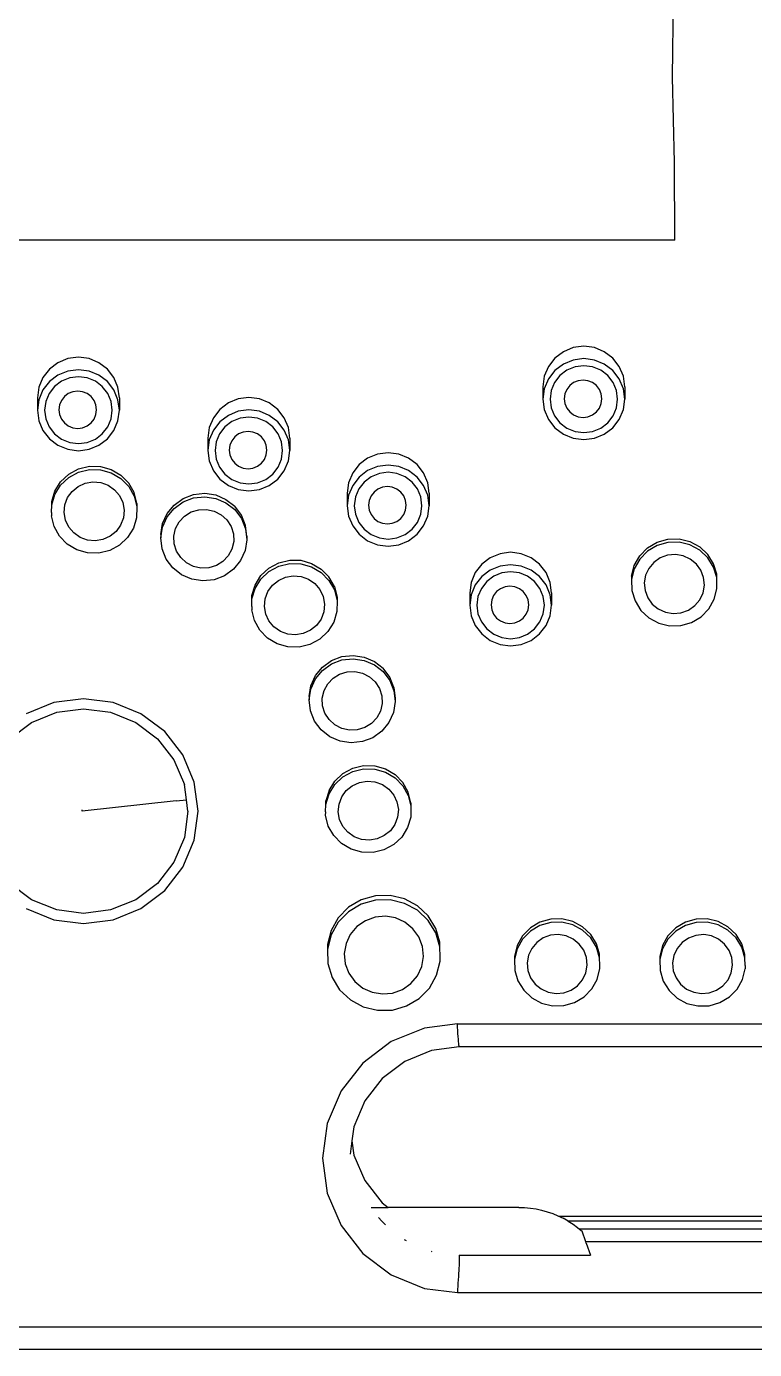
# Model space of a CAD drawing. Header units: centimetres. Extents: x 127 to 455, y 35 to 178.
# Drawn here: x 154.33 to 168.75, y 52.3 to 78.5 of the extents above; entities that cross this region are included whole.
import ezdxf

# ---------------------------------------------------------------- set-up
doc = ezdxf.new("R2010")
doc.units = ezdxf.units.CM
doc.layers.add('Edges', color=7, linetype='Continuous')

# ---------------------------------------------------------------- blocks, each defined once
blk = doc.blocks.new('ultrasound machine pl')
at = {"layer": 'Edges'}
for p, q in [((167.127, 77.49), (167.15, 79.057)), ((167.166, 75.805), (167.127, 77.49)), ((167.174, 74.266), (167.166, 75.805)), ((167.174, 74.266), (142.929, 74.266)), ((164.968, 72.058), (164.8, 71.931)), ((165.163, 72.138), (164.968, 72.058)), ((165.373, 72.166), (165.163, 72.138)), ((165.583, 72.138), (165.373, 72.166)), ((165.778, 72.058), (165.583, 72.138)), ((165.946, 71.931), (165.778, 72.058)), ((154.959, 71.84), (154.791, 71.712)), ((155.154, 71.92), (154.959, 71.84)), ((155.364, 71.947), (155.154, 71.92)), ((155.574, 71.92), (155.364, 71.947)), ((155.769, 71.84), (155.574, 71.92)), ((155.937, 71.712), (155.769, 71.84)), ((164.8, 71.931), (164.671, 71.765)), ((164.968, 71.812), (164.8, 71.685)), ((165.163, 71.893), (164.968, 71.812)), ((165.373, 71.92), (165.163, 71.893)), ((165.373, 71.78), (165.2, 71.757)), ((165.583, 71.893), (165.373, 71.92)), ((165.546, 71.757), (165.373, 71.78)), ((165.778, 71.812), (165.583, 71.893)), ((165.946, 71.685), (165.778, 71.812)), ((166.075, 71.765), (165.946, 71.931)), ((154.662, 71.546), (154.581, 71.353)), ((154.791, 71.712), (154.662, 71.546)), ((154.959, 71.594), (154.791, 71.466)), ((155.154, 71.674), (154.959, 71.594)), ((155.191, 71.539), (155.029, 71.473)), ((155.364, 71.701), (155.154, 71.674)), ((155.364, 71.561), (155.191, 71.539)), ((155.574, 71.674), (155.364, 71.701)), ((155.537, 71.539), (155.364, 71.561)), ((155.699, 71.473), (155.537, 71.539)), ((155.769, 71.594), (155.574, 71.674)), ((155.937, 71.466), (155.769, 71.594)), ((156.066, 71.546), (155.937, 71.712)), ((156.147, 71.353), (156.066, 71.546)), ((164.59, 71.571), (164.562, 71.364)), ((164.671, 71.765), (164.59, 71.571)), ((164.671, 71.519), (164.59, 71.325)), ((164.8, 71.685), (164.671, 71.519)), ((164.9, 71.586), (164.793, 71.449)), ((165.038, 71.691), (164.9, 71.586)), ((165.2, 71.757), (165.038, 71.691)), ((165.708, 71.691), (165.546, 71.757)), ((165.846, 71.586), (165.708, 71.691)), ((165.953, 71.449), (165.846, 71.586)), ((166.075, 71.519), (165.946, 71.685)), ((166.156, 71.571), (166.075, 71.765)), ((166.156, 71.325), (166.075, 71.519)), ((166.184, 71.364), (166.156, 71.571)), ((154.581, 71.353), (154.553, 71.145)), ((154.662, 71.3), (154.581, 71.107)), ((154.791, 71.466), (154.662, 71.3)), ((154.891, 71.368), (154.784, 71.23)), ((155.029, 71.473), (154.891, 71.368)), ((155.253, 71.264), (155.162, 71.228)), ((155.349, 71.277), (155.253, 71.264)), ((155.446, 71.264), (155.349, 71.277)), ((155.536, 71.228), (155.446, 71.264)), ((155.837, 71.368), (155.699, 71.473)), ((155.944, 71.23), (155.837, 71.368)), ((156.066, 71.3), (155.937, 71.466)), ((156.147, 71.107), (156.066, 71.3)), ((156.175, 71.145), (156.147, 71.353)), ((164.562, 71.364), (164.562, 71.118)), ((164.59, 71.325), (164.562, 71.118)), ((164.726, 71.289), (164.704, 71.118)), ((164.793, 71.449), (164.726, 71.289)), ((165.035, 71.311), (164.997, 71.222)), ((165.094, 71.387), (165.035, 71.311)), ((165.171, 71.446), (165.094, 71.387)), ((165.262, 71.483), (165.171, 71.446)), ((165.358, 71.496), (165.262, 71.483)), ((165.455, 71.483), (165.358, 71.496)), ((165.545, 71.446), (165.455, 71.483)), ((165.623, 71.387), (165.545, 71.446)), ((165.682, 71.311), (165.623, 71.387)), ((165.719, 71.222), (165.682, 71.311)), ((166.02, 71.289), (165.953, 71.449)), ((166.042, 71.118), (166.02, 71.289)), ((166.184, 71.118), (166.156, 71.325)), ((166.184, 71.364), (166.184, 71.118)), ((154.553, 71.145), (154.553, 70.899)), ((154.581, 71.107), (154.553, 70.899)), ((154.717, 71.071), (154.695, 70.899)), ((154.784, 71.23), (154.717, 71.071)), ((154.988, 71.003), (154.976, 70.907)), ((155.026, 71.092), (154.988, 71.003)), ((155.085, 71.169), (155.026, 71.092)), ((155.162, 71.228), (155.085, 71.169)), ((155.614, 71.169), (155.536, 71.228)), ((155.673, 71.092), (155.614, 71.169)), ((155.71, 71.003), (155.673, 71.092)), ((155.723, 70.907), (155.71, 71.003)), ((156.011, 71.071), (155.944, 71.23)), ((156.033, 70.899), (156.011, 71.071)), ((156.175, 70.899), (156.147, 71.107)), ((156.175, 71.145), (156.175, 70.899)), ((158.333, 71.042), (158.165, 70.915)), ((158.528, 71.122), (158.333, 71.042)), ((158.738, 71.15), (158.528, 71.122)), ((158.948, 71.122), (158.738, 71.15)), ((159.144, 71.042), (158.948, 71.122)), ((159.312, 70.915), (159.144, 71.042)), ((164.562, 71.118), (164.59, 70.91)), ((164.704, 71.118), (164.726, 70.946)), ((164.997, 71.222), (164.985, 71.126)), ((164.985, 71.126), (164.997, 71.03)), ((164.997, 71.03), (165.035, 70.941)), ((165.682, 70.941), (165.719, 71.03)), ((165.732, 71.126), (165.719, 71.222)), ((165.719, 71.03), (165.732, 71.126)), ((166.02, 70.946), (166.042, 71.118)), ((166.156, 70.91), (166.184, 71.118)), ((154.553, 70.899), (154.581, 70.692)), ((154.695, 70.899), (154.717, 70.728)), ((154.717, 70.728), (154.784, 70.568)), ((154.976, 70.907), (154.988, 70.812)), ((154.988, 70.812), (155.026, 70.722)), ((155.673, 70.722), (155.71, 70.812)), ((155.71, 70.812), (155.723, 70.907)), ((155.944, 70.568), (156.011, 70.728)), ((156.011, 70.728), (156.033, 70.899)), ((156.147, 70.692), (156.175, 70.899)), ((158.036, 70.749), (157.955, 70.555)), ((158.165, 70.915), (158.036, 70.749)), ((158.333, 70.797), (158.165, 70.669)), ((158.528, 70.877), (158.333, 70.797)), ((158.565, 70.742), (158.404, 70.676)), ((158.738, 70.904), (158.528, 70.877)), ((158.738, 70.764), (158.565, 70.742)), ((158.948, 70.877), (158.738, 70.904)), ((158.912, 70.742), (158.738, 70.764)), ((159.073, 70.676), (158.912, 70.742)), ((159.144, 70.797), (158.948, 70.877)), ((159.312, 70.669), (159.144, 70.797)), ((159.44, 70.749), (159.312, 70.915)), ((159.521, 70.555), (159.44, 70.749)), ((164.59, 70.91), (164.671, 70.717)), ((164.726, 70.946), (164.793, 70.787)), ((164.793, 70.787), (164.9, 70.65)), ((165.035, 70.941), (165.094, 70.864)), ((165.094, 70.864), (165.171, 70.806)), ((165.171, 70.806), (165.262, 70.769)), ((165.262, 70.769), (165.358, 70.756)), ((165.358, 70.756), (165.455, 70.769)), ((165.455, 70.769), (165.545, 70.806)), ((165.545, 70.806), (165.623, 70.864)), ((165.623, 70.864), (165.682, 70.941)), ((165.846, 70.65), (165.953, 70.787)), ((165.953, 70.787), (166.02, 70.946)), ((166.075, 70.717), (166.156, 70.91)), ((154.581, 70.692), (154.662, 70.498)), ((154.662, 70.498), (154.791, 70.332)), ((154.784, 70.568), (154.891, 70.431)), ((155.026, 70.722), (155.085, 70.646)), ((155.085, 70.646), (155.162, 70.587)), ((155.162, 70.587), (155.253, 70.55)), ((155.253, 70.55), (155.349, 70.538)), ((155.349, 70.538), (155.446, 70.55)), ((155.446, 70.55), (155.536, 70.587)), ((155.536, 70.587), (155.614, 70.646)), ((155.614, 70.646), (155.673, 70.722)), ((155.837, 70.431), (155.944, 70.568)), ((155.937, 70.332), (156.066, 70.498)), ((156.066, 70.498), (156.147, 70.692)), ((157.955, 70.555), (157.928, 70.348)), ((158.036, 70.503), (157.955, 70.31)), ((158.165, 70.669), (158.036, 70.503)), ((158.265, 70.57), (158.159, 70.433)), ((158.404, 70.676), (158.265, 70.57)), ((158.627, 70.467), (158.537, 70.43)), ((158.724, 70.48), (158.627, 70.467)), ((158.82, 70.467), (158.724, 70.48)), ((158.91, 70.43), (158.82, 70.467)), ((159.212, 70.57), (159.073, 70.676)), ((159.318, 70.433), (159.212, 70.57)), ((159.44, 70.503), (159.312, 70.669)), ((159.521, 70.31), (159.44, 70.503)), ((159.549, 70.348), (159.521, 70.555)), ((164.671, 70.717), (164.8, 70.551)), ((164.8, 70.551), (164.968, 70.423)), ((164.9, 70.65), (165.038, 70.544)), ((165.038, 70.544), (165.2, 70.478)), ((165.2, 70.478), (165.373, 70.456)), ((165.373, 70.456), (165.546, 70.478)), ((165.546, 70.478), (165.708, 70.544)), ((165.708, 70.544), (165.846, 70.65)), ((165.778, 70.423), (165.946, 70.551)), ((165.946, 70.551), (166.075, 70.717)), ((154.791, 70.332), (154.959, 70.205)), ((154.891, 70.431), (155.029, 70.326)), ((154.959, 70.205), (155.154, 70.125)), ((155.029, 70.326), (155.191, 70.26)), ((155.191, 70.26), (155.364, 70.237)), ((155.364, 70.237), (155.537, 70.26)), ((155.537, 70.26), (155.699, 70.326)), ((155.574, 70.125), (155.769, 70.205)), ((155.699, 70.326), (155.837, 70.431)), ((155.769, 70.205), (155.937, 70.332)), ((157.928, 70.348), (157.928, 70.102)), ((157.955, 70.31), (157.928, 70.102)), ((158.092, 70.273), (158.069, 70.102)), ((158.159, 70.433), (158.092, 70.273)), ((158.363, 70.206), (158.35, 70.11)), ((158.4, 70.295), (158.363, 70.206)), ((158.459, 70.372), (158.4, 70.295)), ((158.537, 70.43), (158.459, 70.372)), ((158.988, 70.372), (158.91, 70.43)), ((159.047, 70.295), (158.988, 70.372)), ((159.085, 70.206), (159.047, 70.295)), ((159.097, 70.11), (159.085, 70.206)), ((159.385, 70.273), (159.318, 70.433)), ((159.408, 70.102), (159.385, 70.273)), ((159.549, 70.102), (159.521, 70.31)), ((159.549, 70.348), (159.549, 70.102)), ((164.968, 70.423), (165.163, 70.343)), ((165.163, 70.343), (165.373, 70.316)), ((165.373, 70.316), (165.583, 70.343)), ((165.583, 70.343), (165.778, 70.423)), ((155.154, 70.125), (155.364, 70.097)), ((155.364, 70.097), (155.574, 70.125)), ((157.928, 70.102), (157.955, 69.894)), ((158.069, 70.102), (158.092, 69.931)), ((158.35, 70.11), (158.363, 70.014)), ((158.363, 70.014), (158.4, 69.925)), ((159.047, 69.925), (159.085, 70.014)), ((159.085, 70.014), (159.097, 70.11)), ((159.385, 69.931), (159.408, 70.102)), ((159.521, 69.894), (159.549, 70.102)), ((161.092, 69.949), (160.924, 69.822)), ((161.288, 70.03), (161.092, 69.949)), ((161.498, 70.057), (161.288, 70.03)), ((161.708, 70.03), (161.498, 70.057)), ((161.903, 69.949), (161.708, 70.03)), ((162.071, 69.822), (161.903, 69.949)), ((155.171, 69.635), (155.365, 69.74)), ((155.365, 69.74), (155.58, 69.792)), ((155.365, 69.673), (155.58, 69.725)), ((155.58, 69.792), (155.802, 69.787)), ((155.58, 69.725), (155.802, 69.721)), ((155.802, 69.787), (156.015, 69.727)), ((155.802, 69.721), (156.015, 69.66)), ((156.015, 69.727), (156.205, 69.614)), ((157.955, 69.894), (158.036, 69.701)), ((158.036, 69.701), (158.165, 69.535)), ((158.092, 69.931), (158.159, 69.771)), ((158.159, 69.771), (158.265, 69.634)), ((158.4, 69.925), (158.459, 69.849)), ((158.459, 69.849), (158.537, 69.79)), ((158.537, 69.79), (158.627, 69.753)), ((158.627, 69.753), (158.724, 69.74)), ((158.724, 69.74), (158.82, 69.753)), ((158.82, 69.753), (158.91, 69.79)), ((158.91, 69.79), (158.988, 69.849)), ((158.988, 69.849), (159.047, 69.925)), ((159.212, 69.634), (159.318, 69.771)), ((159.312, 69.535), (159.44, 69.701)), ((159.318, 69.771), (159.385, 69.931)), ((159.44, 69.701), (159.521, 69.894)), ((160.924, 69.822), (160.796, 69.656)), ((161.092, 69.704), (160.924, 69.576)), ((161.288, 69.784), (161.092, 69.704)), ((161.498, 69.811), (161.288, 69.784)), ((161.708, 69.784), (161.498, 69.811)), ((161.903, 69.704), (161.708, 69.784)), ((162.071, 69.576), (161.903, 69.704)), ((162.2, 69.656), (162.071, 69.822)), ((154.896, 69.298), (155.011, 69.484)), ((154.896, 69.232), (155.011, 69.418)), ((155.011, 69.484), (155.171, 69.635)), ((155.011, 69.418), (155.171, 69.568)), ((155.171, 69.568), (155.365, 69.673)), ((155.357, 69.391), (155.498, 69.454)), ((155.498, 69.454), (155.651, 69.48)), ((155.651, 69.48), (155.806, 69.466)), ((155.806, 69.466), (155.952, 69.413)), ((156.015, 69.66), (156.205, 69.548)), ((156.359, 69.457), (156.205, 69.614)), ((156.205, 69.548), (156.359, 69.391)), ((156.466, 69.267), (156.359, 69.457)), ((158.165, 69.535), (158.333, 69.407)), ((158.265, 69.634), (158.404, 69.529)), ((158.404, 69.529), (158.565, 69.462)), ((158.565, 69.462), (158.738, 69.44)), ((158.738, 69.44), (158.912, 69.462)), ((158.912, 69.462), (159.073, 69.529)), ((159.073, 69.529), (159.212, 69.634)), ((159.144, 69.407), (159.312, 69.535)), ((160.715, 69.462), (160.687, 69.255)), ((160.796, 69.656), (160.715, 69.462)), ((160.924, 69.576), (160.796, 69.41)), ((161.024, 69.477), (160.918, 69.34)), ((161.163, 69.583), (161.024, 69.477)), ((161.324, 69.649), (161.163, 69.583)), ((161.498, 69.671), (161.324, 69.649)), ((161.671, 69.649), (161.498, 69.671)), ((161.832, 69.583), (161.671, 69.649)), ((161.971, 69.477), (161.832, 69.583)), ((162.077, 69.34), (161.971, 69.477)), ((162.2, 69.41), (162.071, 69.576)), ((162.281, 69.462), (162.2, 69.656)), ((162.308, 69.255), (162.281, 69.462)), ((154.834, 69.089), (154.896, 69.298)), ((154.834, 69.023), (154.896, 69.232)), ((155.094, 69.026), (155.148, 69.169)), ((155.148, 69.169), (155.238, 69.293)), ((155.238, 69.293), (155.357, 69.391)), ((155.952, 69.413), (156.078, 69.325)), ((156.078, 69.325), (156.178, 69.208)), ((156.178, 69.208), (156.242, 69.069)), ((156.359, 69.391), (156.466, 69.2)), ((156.519, 69.055), (156.466, 69.267)), ((156.466, 69.2), (156.519, 68.989)), ((157.437, 69.151), (157.643, 69.23)), ((157.437, 69.084), (157.643, 69.163)), ((157.643, 69.23), (157.864, 69.254)), ((157.643, 69.163), (157.864, 69.187)), ((157.864, 69.254), (158.083, 69.221)), ((157.864, 69.187), (158.083, 69.154)), ((158.083, 69.221), (158.286, 69.133)), ((158.083, 69.154), (158.286, 69.067)), ((158.333, 69.407), (158.528, 69.327)), ((158.528, 69.327), (158.738, 69.3)), ((158.738, 69.3), (158.948, 69.327)), ((158.948, 69.327), (159.144, 69.407)), ((160.687, 69.255), (160.687, 69.009)), ((160.715, 69.217), (160.687, 69.009)), ((160.796, 69.41), (160.715, 69.217)), ((160.851, 69.181), (160.828, 69.009)), ((160.918, 69.34), (160.851, 69.181)), ((161.159, 69.202), (161.122, 69.113)), ((161.219, 69.279), (161.159, 69.202)), ((161.296, 69.337), (161.219, 69.279)), ((161.386, 69.374), (161.296, 69.337)), ((161.483, 69.387), (161.386, 69.374)), ((161.58, 69.374), (161.483, 69.387)), ((161.67, 69.337), (161.58, 69.374)), ((161.747, 69.279), (161.67, 69.337)), ((161.807, 69.202), (161.747, 69.279)), ((161.844, 69.113), (161.807, 69.202)), ((162.144, 69.181), (162.077, 69.34)), ((162.167, 69.009), (162.144, 69.181)), ((162.281, 69.217), (162.2, 69.41)), ((162.308, 69.009), (162.281, 69.217)), ((162.308, 69.255), (162.308, 69.009)), ((154.829, 68.872), (154.834, 69.023)), ((154.834, 69.023), (154.834, 69.089)), ((155.08, 68.875), (155.094, 69.026)), ((156.242, 69.069), (156.269, 68.919)), ((156.269, 68.919), (156.254, 68.768)), ((156.519, 68.989), (156.514, 68.771)), ((156.519, 69.055), (156.519, 68.989)), ((157.119, 68.852), (157.258, 69.022)), ((157.119, 68.785), (157.258, 68.955)), ((157.258, 69.022), (157.437, 69.151)), ((157.258, 68.955), (157.437, 69.084)), ((157.598, 68.884), (157.746, 68.929)), ((157.746, 68.929), (157.901, 68.935)), ((157.901, 68.935), (158.053, 68.901)), ((158.053, 68.901), (158.19, 68.83)), ((158.286, 69.133), (158.46, 68.997)), ((158.286, 69.067), (158.46, 68.931)), ((158.591, 68.822), (158.46, 68.997)), ((158.46, 68.931), (158.591, 68.755)), ((160.687, 69.009), (160.715, 68.802)), ((160.828, 69.009), (160.851, 68.838)), ((161.122, 69.113), (161.109, 69.017)), ((161.109, 69.017), (161.122, 68.922)), ((161.122, 68.922), (161.159, 68.832)), ((161.807, 68.832), (161.844, 68.922)), ((161.857, 69.017), (161.844, 69.113)), ((161.844, 68.922), (161.857, 69.017)), ((162.144, 68.838), (162.167, 69.009)), ((162.281, 68.802), (162.308, 69.009)), ((154.829, 68.872), (154.829, 68.805)), ((154.882, 68.594), (154.829, 68.805)), ((155.106, 68.724), (155.08, 68.875)), ((155.171, 68.586), (155.106, 68.724)), ((156.254, 68.768), (156.2, 68.625)), ((156.514, 68.771), (156.452, 68.562)), ((156.997, 68.438), (157.03, 68.653)), ((157.03, 68.653), (157.119, 68.852)), ((157.03, 68.586), (157.119, 68.785)), ((157.288, 68.556), (157.361, 68.691)), ((157.361, 68.691), (157.466, 68.803)), ((157.466, 68.803), (157.598, 68.884)), ((158.19, 68.83), (158.304, 68.726)), ((158.304, 68.726), (158.387, 68.597)), ((158.672, 68.619), (158.591, 68.822)), ((158.591, 68.755), (158.672, 68.553)), ((160.715, 68.802), (160.796, 68.608)), ((160.851, 68.838), (160.918, 68.678)), ((160.918, 68.678), (161.024, 68.541)), ((161.159, 68.832), (161.219, 68.756)), ((161.219, 68.756), (161.296, 68.697)), ((161.296, 68.697), (161.386, 68.66)), ((161.386, 68.66), (161.483, 68.647)), ((161.483, 68.647), (161.58, 68.66)), ((161.58, 68.66), (161.67, 68.697)), ((161.67, 68.697), (161.747, 68.756)), ((161.747, 68.756), (161.807, 68.832)), ((161.971, 68.541), (162.077, 68.678)), ((162.077, 68.678), (162.144, 68.838)), ((162.2, 68.608), (162.281, 68.802)), ((154.989, 68.403), (154.882, 68.594)), ((155.143, 68.246), (154.989, 68.403)), ((155.27, 68.469), (155.171, 68.586)), ((155.396, 68.381), (155.27, 68.469)), ((155.542, 68.328), (155.396, 68.381)), ((155.991, 68.403), (155.85, 68.34)), ((156.11, 68.5), (155.991, 68.403)), ((156.2, 68.625), (156.11, 68.5)), ((156.337, 68.376), (156.177, 68.225)), ((156.452, 68.562), (156.337, 68.376)), ((156.997, 68.371), (157.03, 68.586)), ((156.997, 68.438), (156.997, 68.371)), ((157.021, 68.155), (156.997, 68.371)), ((157.254, 68.408), (157.288, 68.556)), ((157.26, 68.255), (157.254, 68.408)), ((158.387, 68.597), (158.433, 68.452)), ((158.433, 68.452), (158.439, 68.3)), ((158.696, 68.403), (158.672, 68.619)), ((158.672, 68.553), (158.696, 68.336)), ((158.696, 68.403), (158.696, 68.336)), ((160.796, 68.608), (160.924, 68.442)), ((160.924, 68.442), (161.092, 68.315)), ((161.024, 68.541), (161.163, 68.436)), ((161.163, 68.436), (161.324, 68.37)), ((161.324, 68.37), (161.498, 68.347)), ((161.498, 68.347), (161.671, 68.37)), ((161.671, 68.37), (161.832, 68.436)), ((161.832, 68.436), (161.971, 68.541)), ((161.903, 68.315), (162.071, 68.442)), ((162.071, 68.442), (162.2, 68.608)), ((155.333, 68.134), (155.143, 68.246)), ((155.546, 68.073), (155.333, 68.134)), ((155.697, 68.314), (155.542, 68.328)), ((155.85, 68.34), (155.697, 68.314)), ((155.983, 68.121), (155.768, 68.069)), ((156.177, 68.225), (155.983, 68.121)), ((157.102, 67.952), (157.021, 68.155)), ((157.306, 68.11), (157.26, 68.255)), ((157.389, 67.981), (157.306, 68.11)), ((158.404, 68.151), (158.332, 68.016)), ((158.439, 68.3), (158.404, 68.151)), ((158.663, 68.121), (158.573, 67.922)), ((158.696, 68.336), (158.663, 68.121)), ((161.092, 68.315), (161.288, 68.234)), ((161.288, 68.234), (161.498, 68.207)), ((161.498, 68.207), (161.708, 68.234)), ((161.708, 68.234), (161.903, 68.315)), ((166.48, 68.018), (166.634, 68.175)), ((166.634, 68.108), (166.48, 67.951)), ((166.634, 68.175), (166.824, 68.288)), ((166.824, 68.221), (166.634, 68.108)), ((166.824, 68.288), (167.037, 68.348)), ((167.037, 68.282), (166.824, 68.221)), ((167.037, 68.348), (167.259, 68.353)), ((167.259, 68.286), (167.037, 68.282)), ((167.259, 68.353), (167.474, 68.301)), ((167.474, 68.234), (167.259, 68.286)), ((167.474, 68.301), (167.669, 68.196)), ((167.669, 68.129), (167.474, 68.234)), ((167.669, 68.196), (167.829, 68.045)), ((167.829, 67.979), (167.669, 68.129)), ((155.768, 68.069), (155.546, 68.073)), ((157.233, 67.777), (157.102, 67.952)), ((157.502, 67.878), (157.389, 67.981)), ((157.64, 67.807), (157.502, 67.878)), ((158.226, 67.905), (158.095, 67.824)), ((158.332, 68.016), (158.226, 67.905)), ((158.573, 67.922), (158.435, 67.752)), ((159.138, 67.775), (159.332, 67.88)), ((159.332, 67.88), (159.548, 67.932)), ((159.332, 67.813), (159.548, 67.865)), ((159.548, 67.932), (159.77, 67.927)), ((159.548, 67.865), (159.77, 67.86)), ((159.77, 67.927), (159.983, 67.867)), ((159.77, 67.86), (159.983, 67.8)), ((159.983, 67.867), (160.173, 67.754)), ((163.351, 67.851), (163.222, 67.685)), ((163.518, 67.978), (163.351, 67.851)), ((163.714, 68.058), (163.518, 67.978)), ((163.924, 68.086), (163.714, 68.058)), ((164.134, 68.058), (163.924, 68.086)), ((164.329, 67.978), (164.134, 68.058)), ((164.497, 67.851), (164.329, 67.978)), ((164.626, 67.685), (164.497, 67.851)), ((166.373, 67.827), (166.48, 68.018)), ((166.48, 67.951), (166.373, 67.761)), ((166.761, 67.886), (166.662, 67.768)), ((166.888, 67.974), (166.761, 67.886)), ((167.033, 68.027), (166.888, 67.974)), ((167.188, 68.041), (167.033, 68.027)), ((167.341, 68.015), (167.188, 68.041)), ((167.482, 67.951), (167.341, 68.015)), ((167.602, 67.854), (167.482, 67.951)), ((167.691, 67.73), (167.602, 67.854)), ((167.944, 67.859), (167.829, 68.045)), ((167.944, 67.792), (167.829, 67.979)), ((168.005, 67.65), (167.944, 67.859)), ((157.406, 67.641), (157.233, 67.777)), ((157.609, 67.553), (157.406, 67.641)), ((157.791, 67.773), (157.64, 67.807)), ((157.946, 67.779), (157.791, 67.773)), ((158.095, 67.824), (157.946, 67.779)), ((158.256, 67.623), (158.049, 67.544)), ((158.435, 67.752), (158.256, 67.623)), ((158.863, 67.438), (158.978, 67.624)), ((158.978, 67.624), (159.138, 67.775)), ((158.978, 67.557), (159.138, 67.708)), ((159.138, 67.708), (159.332, 67.813)), ((159.324, 67.53), (159.465, 67.594)), ((159.465, 67.594), (159.619, 67.62)), ((159.619, 67.62), (159.773, 67.605)), ((159.773, 67.605), (159.919, 67.553)), ((159.983, 67.8), (160.173, 67.687)), ((160.326, 67.597), (160.173, 67.754)), ((160.173, 67.687), (160.326, 67.53)), ((160.433, 67.406), (160.326, 67.597)), ((163.222, 67.685), (163.141, 67.491)), ((163.351, 67.605), (163.222, 67.439)), ((163.518, 67.732), (163.351, 67.605)), ((163.589, 67.611), (163.451, 67.506)), ((163.714, 67.813), (163.518, 67.732)), ((163.751, 67.677), (163.589, 67.611)), ((163.924, 67.84), (163.714, 67.813)), ((163.924, 67.7), (163.751, 67.677)), ((164.134, 67.813), (163.924, 67.84)), ((164.097, 67.677), (163.924, 67.7)), ((164.259, 67.611), (164.097, 67.677)), ((164.329, 67.732), (164.134, 67.813)), ((164.397, 67.506), (164.259, 67.611)), ((164.497, 67.605), (164.329, 67.732)), ((164.626, 67.439), (164.497, 67.605)), ((164.707, 67.491), (164.626, 67.685)), ((166.32, 67.616), (166.373, 67.827)), ((166.373, 67.761), (166.32, 67.549)), ((166.32, 67.616), (166.32, 67.549)), ((166.597, 67.63), (166.571, 67.48)), ((166.662, 67.768), (166.597, 67.63)), ((167.745, 67.587), (167.691, 67.73)), ((167.76, 67.435), (167.745, 67.587)), ((168.005, 67.584), (167.944, 67.792)), ((168.005, 67.584), (168.005, 67.65)), ((168.01, 67.433), (168.005, 67.584)), ((157.829, 67.52), (157.609, 67.553)), ((158.049, 67.544), (157.829, 67.52)), ((158.801, 67.229), (158.863, 67.438)), ((158.801, 67.162), (158.863, 67.371)), ((158.863, 67.371), (158.978, 67.557)), ((159.115, 67.309), (159.205, 67.433)), ((159.205, 67.433), (159.324, 67.53)), ((159.919, 67.553), (160.046, 67.465)), ((160.046, 67.465), (160.145, 67.347)), ((160.145, 67.347), (160.21, 67.209)), ((160.326, 67.53), (160.433, 67.34)), ((160.433, 67.406), (160.486, 67.195)), ((160.433, 67.34), (160.486, 67.128)), ((163.141, 67.491), (163.113, 67.284)), ((163.222, 67.439), (163.141, 67.245)), ((163.344, 67.369), (163.277, 67.209)), ((163.451, 67.506), (163.344, 67.369)), ((163.722, 67.366), (163.645, 67.307)), ((163.812, 67.403), (163.722, 67.366)), ((163.909, 67.416), (163.812, 67.403)), ((164.006, 67.403), (163.909, 67.416)), ((164.096, 67.366), (164.006, 67.403)), ((164.173, 67.307), (164.096, 67.366)), ((164.504, 67.369), (164.397, 67.506)), ((164.57, 67.209), (164.504, 67.369)), ((164.707, 67.245), (164.626, 67.439)), ((164.735, 67.284), (164.707, 67.491)), ((166.32, 67.549), (166.325, 67.332)), ((166.325, 67.332), (166.387, 67.123)), ((166.571, 67.48), (166.585, 67.328)), ((166.585, 67.328), (166.639, 67.186)), ((167.734, 67.285), (167.76, 67.435)), ((167.957, 67.155), (168.01, 67.366)), ((168.009, 67.427), (168.01, 67.433)), ((168.01, 67.366), (168.009, 67.427)), ((158.797, 67.012), (158.801, 67.162)), ((158.801, 67.162), (158.801, 67.229)), ((159.047, 67.014), (159.061, 67.166)), ((159.061, 67.166), (159.115, 67.309)), ((160.21, 67.209), (160.236, 67.059)), ((160.236, 67.059), (160.221, 66.907)), ((160.486, 67.128), (160.481, 66.911)), ((160.486, 67.195), (160.486, 67.128)), ((163.113, 67.284), (163.113, 67.038)), ((163.141, 67.245), (163.113, 67.038)), ((163.277, 67.209), (163.255, 67.038)), ((163.548, 67.142), (163.535, 67.046)), ((163.585, 67.231), (163.548, 67.142)), ((163.645, 67.307), (163.585, 67.231)), ((164.233, 67.231), (164.173, 67.307)), ((164.27, 67.142), (164.233, 67.231)), ((164.283, 67.046), (164.27, 67.142)), ((164.593, 67.038), (164.57, 67.209)), ((164.735, 67.038), (164.707, 67.245)), ((164.735, 67.284), (164.735, 67.038)), ((166.387, 67.123), (166.502, 66.937)), ((166.639, 67.186), (166.729, 67.061)), ((166.729, 67.061), (166.848, 66.964)), ((167.57, 67.03), (167.669, 67.147)), ((167.669, 67.147), (167.734, 67.285)), ((167.85, 66.964), (167.957, 67.155)), ((158.797, 67.012), (158.797, 66.945)), ((158.85, 66.734), (158.797, 66.945)), ((159.073, 66.864), (159.047, 67.014)), ((159.138, 66.726), (159.073, 66.864)), ((160.221, 66.907), (160.168, 66.764)), ((160.481, 66.911), (160.42, 66.702)), ((163.113, 67.038), (163.141, 66.83)), ((163.141, 66.83), (163.222, 66.637)), ((163.255, 67.038), (163.277, 66.866)), ((163.277, 66.866), (163.344, 66.707)), ((163.535, 67.046), (163.548, 66.95)), ((163.548, 66.95), (163.585, 66.861)), ((163.585, 66.861), (163.645, 66.784)), ((164.173, 66.784), (164.233, 66.861)), ((164.233, 66.861), (164.27, 66.95)), ((164.27, 66.95), (164.283, 67.046)), ((164.504, 66.707), (164.57, 66.866)), ((164.57, 66.866), (164.593, 67.038)), ((164.626, 66.637), (164.707, 66.83)), ((164.707, 66.83), (164.735, 67.038)), ((166.502, 66.937), (166.662, 66.786)), ((166.848, 66.964), (166.989, 66.9)), ((166.989, 66.9), (167.142, 66.875)), ((167.142, 66.875), (167.297, 66.889)), ((167.297, 66.889), (167.443, 66.942)), ((167.443, 66.942), (167.57, 67.03)), ((167.507, 66.694), (167.696, 66.807)), ((167.696, 66.807), (167.85, 66.964)), ((158.956, 66.543), (158.85, 66.734)), ((159.11, 66.386), (158.956, 66.543)), ((159.237, 66.609), (159.138, 66.726)), ((159.364, 66.521), (159.237, 66.609)), ((159.958, 66.543), (159.817, 66.479)), ((160.078, 66.64), (159.958, 66.543)), ((160.168, 66.764), (160.078, 66.64)), ((160.42, 66.702), (160.305, 66.516)), ((163.222, 66.637), (163.351, 66.471)), ((163.344, 66.707), (163.451, 66.57)), ((163.451, 66.57), (163.589, 66.464)), ((163.645, 66.784), (163.722, 66.726)), ((163.722, 66.726), (163.812, 66.689)), ((163.812, 66.689), (163.909, 66.676)), ((163.909, 66.676), (164.006, 66.689)), ((164.006, 66.689), (164.096, 66.726)), ((164.096, 66.726), (164.173, 66.784)), ((164.259, 66.464), (164.397, 66.57)), ((164.397, 66.57), (164.504, 66.707)), ((164.497, 66.471), (164.626, 66.637)), ((166.662, 66.786), (166.856, 66.681)), ((166.856, 66.681), (167.072, 66.629)), ((167.072, 66.629), (167.294, 66.634)), ((167.294, 66.634), (167.507, 66.694)), ((159.3, 66.273), (159.11, 66.386)), ((159.513, 66.213), (159.3, 66.273)), ((159.509, 66.468), (159.364, 66.521)), ((159.664, 66.454), (159.509, 66.468)), ((159.817, 66.479), (159.664, 66.454)), ((160.145, 66.365), (159.95, 66.26)), ((160.305, 66.516), (160.145, 66.365)), ((163.351, 66.471), (163.518, 66.343)), ((163.518, 66.343), (163.714, 66.263)), ((163.589, 66.464), (163.751, 66.398)), ((163.751, 66.398), (163.924, 66.376)), ((163.924, 66.376), (164.097, 66.398)), ((164.097, 66.398), (164.259, 66.464)), ((164.134, 66.263), (164.329, 66.343)), ((164.329, 66.343), (164.497, 66.471)), ((159.735, 66.208), (159.513, 66.213)), ((159.95, 66.26), (159.735, 66.208)), ((160.376, 65.943), (160.583, 66.022)), ((160.583, 66.022), (160.803, 66.046)), ((160.803, 66.046), (161.023, 66.013)), ((161.023, 66.013), (161.226, 65.926)), ((163.714, 66.263), (163.924, 66.236)), ((163.924, 66.236), (164.134, 66.263)), ((160.059, 65.644), (160.197, 65.814)), ((160.059, 65.578), (160.197, 65.748)), ((160.197, 65.814), (160.376, 65.943)), ((160.197, 65.748), (160.376, 65.876)), ((160.376, 65.876), (160.583, 65.956)), ((160.583, 65.956), (160.803, 65.979)), ((160.803, 65.979), (161.023, 65.947)), ((161.023, 65.947), (161.226, 65.859)), ((161.226, 65.926), (161.399, 65.79)), ((161.226, 65.859), (161.399, 65.723)), ((161.53, 65.615), (161.399, 65.79)), ((159.969, 65.445), (160.059, 65.644)), ((159.969, 65.378), (160.059, 65.578)), ((160.3, 65.483), (160.406, 65.595)), ((160.406, 65.595), (160.537, 65.676)), ((160.537, 65.676), (160.685, 65.721)), ((160.685, 65.721), (160.841, 65.727)), ((160.841, 65.727), (160.992, 65.693)), ((160.992, 65.693), (161.13, 65.622)), ((161.13, 65.622), (161.243, 65.519)), ((161.243, 65.519), (161.326, 65.39)), ((161.399, 65.723), (161.53, 65.548)), ((161.611, 65.412), (161.53, 65.615)), ((161.53, 65.548), (161.611, 65.345)), ((159.936, 65.23), (159.969, 65.445)), ((159.936, 65.163), (159.969, 65.378)), ((159.936, 65.23), (159.936, 65.163)), ((160.193, 65.2), (160.228, 65.349)), ((160.228, 65.349), (160.3, 65.483)), ((161.326, 65.39), (161.372, 65.244)), ((161.372, 65.244), (161.378, 65.092)), ((161.611, 65.412), (161.635, 65.196)), ((161.611, 65.345), (161.635, 65.129)), ((154.88, 65.112), (154.332, 64.889)), ((155.467, 65.188), (154.88, 65.112)), ((154.933, 64.918), (155.467, 64.987)), ((156.055, 65.112), (155.467, 65.188)), ((155.467, 64.987), (156.002, 64.918)), ((156.602, 64.889), (156.055, 65.112)), ((159.96, 64.947), (159.936, 65.163)), ((160.199, 65.048), (160.193, 65.2)), ((160.245, 64.903), (160.199, 65.048)), ((161.378, 65.092), (161.344, 64.944)), ((161.635, 65.129), (161.602, 64.914)), ((161.635, 65.196), (161.635, 65.129)), ((154.007, 64.394), (154.434, 64.716)), ((154.434, 64.716), (154.933, 64.918)), ((156.002, 64.918), (156.5, 64.716)), ((156.5, 64.716), (156.927, 64.394)), ((157.072, 64.536), (156.602, 64.889)), ((160.041, 64.744), (159.96, 64.947)), ((160.172, 64.569), (160.041, 64.744)), ((160.328, 64.774), (160.245, 64.903)), ((160.442, 64.67), (160.328, 64.774)), ((161.271, 64.809), (161.166, 64.697)), ((161.344, 64.944), (161.271, 64.809)), ((161.513, 64.715), (161.374, 64.545)), ((161.602, 64.914), (161.513, 64.715)), ((157.433, 64.075), (157.072, 64.536)), ((160.346, 64.433), (160.172, 64.569)), ((160.579, 64.599), (160.442, 64.67)), ((160.731, 64.565), (160.579, 64.599)), ((160.886, 64.571), (160.731, 64.565)), ((161.034, 64.616), (160.886, 64.571)), ((161.166, 64.697), (161.034, 64.616)), ((161.374, 64.545), (161.195, 64.416)), ((156.927, 64.394), (157.256, 63.975)), ((160.549, 64.346), (160.346, 64.433)), ((160.768, 64.313), (160.549, 64.346)), ((160.989, 64.337), (160.768, 64.313)), ((161.195, 64.416), (160.989, 64.337)), ((157.256, 63.975), (157.462, 63.486)), ((157.659, 63.538), (157.433, 64.075)), ((160.442, 63.558), (160.602, 63.709)), ((160.602, 63.709), (160.796, 63.813)), ((160.602, 63.642), (160.796, 63.747)), ((160.796, 63.813), (161.012, 63.865)), ((160.796, 63.747), (161.012, 63.799)), ((161.012, 63.865), (161.233, 63.861)), ((161.012, 63.799), (161.233, 63.794)), ((161.233, 63.861), (161.446, 63.8)), ((161.233, 63.794), (161.446, 63.734)), ((161.446, 63.8), (161.636, 63.688)), ((161.446, 63.734), (161.636, 63.621)), ((161.79, 63.531), (161.636, 63.688)), ((157.502, 63.188), (157.462, 63.486)), ((157.737, 62.962), (157.659, 63.538)), ((160.327, 63.372), (160.442, 63.558)), ((160.327, 63.305), (160.442, 63.491)), ((160.442, 63.491), (160.602, 63.642)), ((160.669, 63.367), (160.788, 63.464)), ((160.788, 63.464), (160.929, 63.528)), ((160.929, 63.528), (161.082, 63.553)), ((161.082, 63.553), (161.237, 63.539)), ((161.237, 63.539), (161.383, 63.486)), ((161.383, 63.486), (161.509, 63.398)), ((161.509, 63.398), (161.609, 63.281)), ((161.636, 63.621), (161.79, 63.464)), ((161.897, 63.34), (161.79, 63.531)), ((161.79, 63.464), (161.897, 63.273)), ((157.297, 63.165), (155.436, 62.959)), ((157.297, 63.165), (157.502, 63.188)), ((157.532, 62.962), (157.502, 63.188)), ((160.327, 63.372), (160.265, 63.163)), ((160.265, 63.096), (160.327, 63.305)), ((160.265, 63.096), (160.265, 63.163)), ((160.525, 63.1), (160.579, 63.243)), ((160.579, 63.243), (160.669, 63.367)), ((161.609, 63.281), (161.673, 63.143)), ((161.673, 63.143), (161.7, 62.993)), ((161.95, 63.129), (161.897, 63.34)), ((161.897, 63.273), (161.95, 63.062)), ((161.95, 63.129), (161.95, 63.062)), ((155.433, 62.986), (155.433, 62.98)), ((155.433, 62.98), (155.436, 62.959)), ((157.532, 62.962), (157.462, 62.438)), ((157.659, 62.386), (157.737, 62.962)), ((160.26, 62.945), (160.265, 63.096)), ((160.262, 62.94), (160.26, 62.945)), ((160.26, 62.879), (160.262, 62.94)), ((160.313, 62.667), (160.26, 62.879)), ((160.511, 62.948), (160.525, 63.1)), ((160.537, 62.798), (160.511, 62.948)), ((161.7, 62.993), (161.685, 62.841)), ((161.95, 63.062), (161.945, 62.845)), ((160.42, 62.477), (160.313, 62.667)), ((160.602, 62.66), (160.537, 62.798)), ((160.701, 62.542), (160.602, 62.66)), ((161.631, 62.698), (161.542, 62.574)), ((161.685, 62.841), (161.631, 62.698)), ((161.883, 62.636), (161.769, 62.449)), ((161.945, 62.845), (161.883, 62.636)), ((157.462, 62.438), (157.256, 61.949)), ((157.433, 61.849), (157.659, 62.386)), ((160.574, 62.32), (160.42, 62.477)), ((160.828, 62.454), (160.701, 62.542)), ((160.973, 62.401), (160.828, 62.454)), ((161.128, 62.387), (160.973, 62.401)), ((161.281, 62.413), (161.128, 62.387)), ((161.422, 62.477), (161.281, 62.413)), ((161.542, 62.574), (161.422, 62.477)), ((161.769, 62.449), (161.608, 62.299)), ((160.764, 62.207), (160.574, 62.32)), ((160.977, 62.146), (160.764, 62.207)), ((161.199, 62.142), (160.977, 62.146)), ((161.414, 62.194), (161.199, 62.142)), ((161.608, 62.299), (161.414, 62.194)), ((157.256, 61.949), (156.927, 61.53)), ((157.072, 61.388), (157.433, 61.849)), ((154.434, 61.208), (154.007, 61.53)), ((156.927, 61.53), (156.5, 61.208)), ((156.602, 61.035), (157.072, 61.388)), ((154.332, 61.035), (154.88, 60.812)), ((154.933, 61.006), (154.434, 61.208)), ((156.5, 61.208), (156.002, 61.006)), ((156.055, 60.812), (156.602, 61.035)), ((160.712, 61.058), (160.509, 60.851)), ((160.962, 61.207), (160.712, 61.058)), ((160.962, 61.119), (160.712, 60.97)), ((161.244, 61.287), (160.962, 61.207)), ((161.244, 61.199), (160.962, 61.119)), ((161.536, 61.293), (161.244, 61.287)), ((161.536, 61.205), (161.244, 61.199)), ((161.821, 61.224), (161.536, 61.293)), ((161.821, 61.136), (161.536, 61.205)), ((162.077, 61.086), (161.821, 61.224)), ((162.077, 60.998), (161.821, 61.136)), ((162.289, 60.887), (162.077, 61.086)), ((154.88, 60.812), (155.467, 60.736)), ((155.467, 60.937), (154.933, 61.006)), ((156.002, 61.006), (155.467, 60.937)), ((155.467, 60.736), (156.055, 60.812)), ((160.509, 60.851), (160.368, 60.599)), ((160.712, 60.97), (160.509, 60.763)), ((161.047, 60.792), (160.879, 60.676)), ((161.239, 60.862), (161.047, 60.792)), ((161.443, 60.881), (161.239, 60.862)), ((161.645, 60.847), (161.443, 60.881)), ((161.831, 60.763), (161.645, 60.847)), ((162.289, 60.799), (162.077, 60.998)), ((162.44, 60.641), (162.289, 60.887)), ((162.44, 60.553), (162.289, 60.799)), ((164.717, 60.825), (164.504, 60.764)), ((164.939, 60.829), (164.717, 60.825)), ((165.155, 60.778), (164.939, 60.829)), ((165.349, 60.673), (165.155, 60.778)), ((167.597, 60.823), (167.384, 60.763)), ((167.819, 60.828), (167.597, 60.823)), ((168.034, 60.776), (167.819, 60.828)), ((168.228, 60.671), (168.034, 60.776)), ((160.368, 60.599), (160.298, 60.32)), ((160.368, 60.511), (160.298, 60.232)), ((160.509, 60.763), (160.368, 60.511)), ((160.748, 60.521), (160.663, 60.339)), ((160.879, 60.676), (160.748, 60.521)), ((161.989, 60.634), (161.831, 60.763)), ((162.108, 60.47), (161.989, 60.634)), ((162.522, 60.365), (162.44, 60.641)), ((162.522, 60.277), (162.44, 60.553)), ((164.314, 60.652), (164.161, 60.495)), ((164.314, 60.585), (164.161, 60.428)), ((164.504, 60.764), (164.314, 60.652)), ((164.504, 60.698), (164.314, 60.585)), ((164.717, 60.758), (164.504, 60.698)), ((164.868, 60.517), (164.714, 60.503)), ((164.939, 60.763), (164.717, 60.758)), ((165.021, 60.492), (164.868, 60.517)), ((165.155, 60.711), (164.939, 60.763)), ((165.349, 60.606), (165.155, 60.711)), ((165.509, 60.522), (165.349, 60.673)), ((165.509, 60.455), (165.349, 60.606)), ((165.624, 60.336), (165.509, 60.522)), ((167.194, 60.65), (167.04, 60.493)), ((167.194, 60.583), (167.04, 60.426)), ((167.384, 60.763), (167.194, 60.65)), ((167.384, 60.696), (167.194, 60.583)), ((167.597, 60.757), (167.384, 60.696)), ((167.748, 60.516), (167.593, 60.502)), ((167.819, 60.761), (167.597, 60.757)), ((167.901, 60.49), (167.748, 60.516)), ((168.034, 60.709), (167.819, 60.761)), ((168.228, 60.604), (168.034, 60.709)), ((168.389, 60.52), (168.228, 60.671)), ((168.389, 60.454), (168.228, 60.604)), ((168.503, 60.334), (168.389, 60.52)), ((160.298, 60.32), (160.298, 60.232)), ((160.663, 60.339), (160.628, 60.141)), ((162.179, 60.282), (162.108, 60.47)), ((162.198, 60.082), (162.179, 60.282)), ((162.522, 60.277), (162.522, 60.365)), ((162.528, 60.078), (162.522, 60.277)), ((164.054, 60.304), (164.001, 60.093)), ((164.161, 60.495), (164.054, 60.304)), ((164.161, 60.428), (164.054, 60.237)), ((164.441, 60.362), (164.342, 60.245)), ((164.568, 60.45), (164.441, 60.362)), ((164.714, 60.503), (164.568, 60.45)), ((165.163, 60.428), (165.021, 60.492)), ((165.282, 60.331), (165.163, 60.428)), ((165.372, 60.207), (165.282, 60.331)), ((165.624, 60.269), (165.509, 60.455)), ((165.686, 60.127), (165.624, 60.336)), ((165.686, 60.06), (165.624, 60.269)), ((166.933, 60.302), (166.88, 60.091)), ((167.04, 60.493), (166.933, 60.302)), ((167.04, 60.426), (166.933, 60.236)), ((167.321, 60.361), (167.222, 60.244)), ((167.448, 60.449), (167.321, 60.361)), ((167.593, 60.502), (167.448, 60.449)), ((168.042, 60.426), (167.901, 60.49)), ((168.162, 60.329), (168.042, 60.426)), ((168.251, 60.205), (168.162, 60.329)), ((168.503, 60.267), (168.389, 60.454)), ((168.565, 60.125), (168.503, 60.334)), ((168.565, 60.059), (168.503, 60.267)), ((160.298, 60.232), (160.304, 59.945)), ((160.628, 60.141), (160.647, 59.94)), ((162.163, 59.884), (162.198, 60.082)), ((162.458, 59.711), (162.528, 59.99)), ((162.526, 60.071), (162.528, 60.078)), ((162.528, 59.99), (162.526, 60.071)), ((164.054, 60.237), (164.001, 60.026)), ((164.001, 60.093), (164.001, 60.026)), ((164.001, 60.026), (164.005, 59.809)), ((164.277, 60.107), (164.251, 59.957)), ((164.342, 60.245), (164.277, 60.107)), ((165.426, 60.064), (165.372, 60.207)), ((165.44, 59.912), (165.426, 60.064)), ((165.686, 60.06), (165.686, 60.127)), ((165.69, 59.909), (165.686, 60.06)), ((166.933, 60.236), (166.88, 60.024)), ((166.88, 60.091), (166.88, 60.024)), ((166.88, 60.024), (166.885, 59.807)), ((167.157, 60.105), (167.131, 59.955)), ((167.222, 60.244), (167.157, 60.105)), ((168.305, 60.062), (168.251, 60.205)), ((168.32, 59.91), (168.305, 60.062)), ((168.565, 60.059), (168.565, 60.125)), ((168.57, 59.908), (168.565, 60.059)), ((160.304, 59.945), (160.386, 59.669)), ((160.647, 59.94), (160.718, 59.752)), ((160.718, 59.752), (160.837, 59.588)), ((162.078, 59.701), (162.163, 59.884)), ((164.005, 59.809), (164.067, 59.6)), ((164.251, 59.957), (164.265, 59.805)), ((164.265, 59.805), (164.319, 59.662)), ((165.349, 59.624), (165.414, 59.762)), ((165.414, 59.762), (165.44, 59.912)), ((165.637, 59.631), (165.69, 59.843)), ((165.689, 59.904), (165.69, 59.909)), ((165.69, 59.843), (165.689, 59.904)), ((166.885, 59.807), (166.947, 59.598)), ((167.131, 59.955), (167.145, 59.803)), ((167.145, 59.803), (167.199, 59.661)), ((168.229, 59.622), (168.293, 59.76)), ((168.293, 59.76), (168.32, 59.91)), ((168.517, 59.63), (168.57, 59.841)), ((168.569, 59.903), (168.57, 59.908)), ((168.569, 59.903), (168.57, 59.841)), ((160.386, 59.669), (160.537, 59.424)), ((160.837, 59.588), (160.995, 59.459)), ((161.779, 59.43), (161.947, 59.546)), ((161.947, 59.546), (162.078, 59.701)), ((162.317, 59.46), (162.458, 59.711)), ((164.067, 59.6), (164.182, 59.414)), ((164.319, 59.662), (164.409, 59.538)), ((164.409, 59.538), (164.529, 59.441)), ((165.123, 59.418), (165.25, 59.506)), ((165.25, 59.506), (165.349, 59.624)), ((165.53, 59.441), (165.637, 59.631)), ((166.947, 59.598), (167.062, 59.412)), ((167.199, 59.661), (167.289, 59.536)), ((167.289, 59.536), (167.408, 59.439)), ((168.003, 59.417), (168.129, 59.505)), ((168.129, 59.505), (168.229, 59.622)), ((168.41, 59.439), (168.517, 59.63)), ((160.537, 59.424), (160.749, 59.225)), ((160.749, 59.225), (161.005, 59.086)), ((160.995, 59.459), (161.181, 59.376)), ((161.181, 59.376), (161.383, 59.342)), ((161.383, 59.342), (161.587, 59.36)), ((161.587, 59.36), (161.779, 59.43)), ((161.864, 59.104), (162.114, 59.252)), ((162.114, 59.252), (162.317, 59.46)), ((164.182, 59.414), (164.342, 59.263)), ((164.342, 59.263), (164.537, 59.158)), ((164.529, 59.441), (164.67, 59.377)), ((164.67, 59.377), (164.823, 59.351)), ((164.823, 59.351), (164.977, 59.366)), ((164.977, 59.366), (165.123, 59.418)), ((165.187, 59.171), (165.377, 59.284)), ((165.377, 59.284), (165.53, 59.441)), ((167.062, 59.412), (167.222, 59.261)), ((167.222, 59.261), (167.416, 59.156)), ((167.408, 59.439), (167.549, 59.375)), ((167.549, 59.375), (167.702, 59.35)), ((167.702, 59.35), (167.857, 59.364)), ((167.857, 59.364), (168.003, 59.417)), ((168.066, 59.17), (168.256, 59.282)), ((168.256, 59.282), (168.41, 59.439)), ((161.005, 59.086), (161.29, 59.018)), ((161.29, 59.018), (161.582, 59.024)), ((161.582, 59.024), (161.864, 59.104)), ((164.537, 59.158), (164.752, 59.106)), ((164.752, 59.106), (164.974, 59.111)), ((164.974, 59.111), (165.187, 59.171)), ((167.416, 59.156), (167.632, 59.104)), ((167.632, 59.104), (167.853, 59.109)), ((167.853, 59.109), (168.066, 59.17)), ((162.869, 58.75), (162.216, 58.665)), ((162.873, 58.684), (162.869, 58.75)), ((162.869, 58.75), (170.471, 58.75)), ((162.877, 58.62), (162.873, 58.684)), ((162.216, 58.665), (161.56, 58.399)), ((162.881, 58.557), (162.877, 58.62)), ((162.885, 58.499), (162.881, 58.557)), ((162.889, 58.446), (162.885, 58.499)), ((162.893, 58.399), (162.889, 58.446)), ((161.56, 58.399), (160.997, 57.975)), ((162.356, 58.222), (161.83, 58.008)), ((162.903, 58.295), (162.356, 58.222)), ((162.896, 58.359), (162.893, 58.399)), ((162.899, 58.328), (162.896, 58.359)), ((162.901, 58.307), (162.899, 58.328)), ((162.904, 58.3), (162.901, 58.307)), ((162.904, 58.3), (162.903, 58.295)), ((169.306, 58.292), (162.903, 58.295)), ((162.904, 58.307), (162.904, 58.3)), ((160.997, 57.975), (160.565, 57.423)), ((161.83, 58.008), (161.379, 57.669)), ((161.379, 57.669), (161.033, 57.226)), ((160.565, 57.423), (160.293, 56.78)), ((161.033, 57.226), (160.815, 56.711)), ((160.293, 56.78), (160.2, 56.09)), ((160.815, 56.711), (160.781, 56.437)), ((160.781, 56.437), (160.746, 56.171)), ((160.781, 56.437), (160.82, 56.151)), ((160.2, 56.09), (160.293, 55.4)), ((160.82, 56.151), (161.033, 55.647)), ((161.033, 55.647), (161.379, 55.205)), ((160.293, 55.4), (160.565, 54.756)), ((161.159, 55.115), (161.498, 55.115)), ((161.379, 55.205), (161.498, 55.115)), ((164.087, 55.115), (161.498, 55.115)), ((164.087, 55.115), (164.201, 55.112)), ((164.201, 55.112), (164.314, 55.102)), ((164.314, 55.102), (164.427, 55.085)), ((164.427, 55.085), (164.538, 55.061)), ((164.538, 55.061), (164.648, 55.03)), ((164.648, 55.03), (164.756, 54.993)), ((160.565, 54.756), (160.997, 54.204)), ((161.307, 54.919), (161.371, 54.844)), ((161.371, 54.844), (161.444, 54.77)), ((164.756, 54.993), (164.861, 54.95)), ((164.861, 54.95), (164.964, 54.9)), ((170.42, 54.938), (164.886, 54.938)), ((165.063, 54.845), (164.964, 54.9)), ((165.063, 54.845), (165.159, 54.783)), ((171.451, 54.842), (165.063, 54.845)), ((165.159, 54.783), (165.251, 54.716)), ((165.251, 54.716), (165.288, 54.685)), ((171.063, 54.685), (165.288, 54.685)), ((165.288, 54.685), (165.339, 54.643)), ((165.411, 54.437), (165.339, 54.643)), ((161.814, 54.481), (161.853, 54.458)), ((162.35, 54.248), (162.362, 54.244)), ((170.587, 54.437), (165.411, 54.437)), ((165.421, 54.41), (165.411, 54.437)), ((165.421, 54.41), (165.504, 54.171)), ((160.997, 54.204), (161.56, 53.78)), ((162.901, 53.96), (162.899, 53.917)), ((162.903, 53.996), (162.901, 53.96)), ((162.904, 54.023), (162.903, 53.996)), ((162.904, 54.171), (165.504, 54.171)), ((162.904, 54.171), (162.904, 54.041)), ((162.904, 54.041), (162.904, 54.023)), ((161.56, 53.78), (162.216, 53.514)), ((162.889, 53.749), (162.885, 53.685)), ((162.893, 53.809), (162.889, 53.749)), ((162.896, 53.866), (162.893, 53.809)), ((162.899, 53.917), (162.896, 53.866)), ((162.216, 53.514), (162.869, 53.43)), ((162.873, 53.49), (162.869, 53.43)), ((162.877, 53.554), (162.873, 53.49)), ((162.881, 53.619), (162.877, 53.554)), ((162.885, 53.685), (162.881, 53.619)), ((162.869, 53.43), (170.471, 53.43)), ((139.073, 52.75), (173.596, 52.75)), ((173.615, 52.302), (139.053, 52.302))]:
    blk.add_line(p, q, dxfattribs=at)

msp = doc.modelspace()

# ---------------------------------------------------------------- block references
msp.add_blockref('ultrasound machine pl', (0, 0))

doc.saveas('drawing.dxf')
